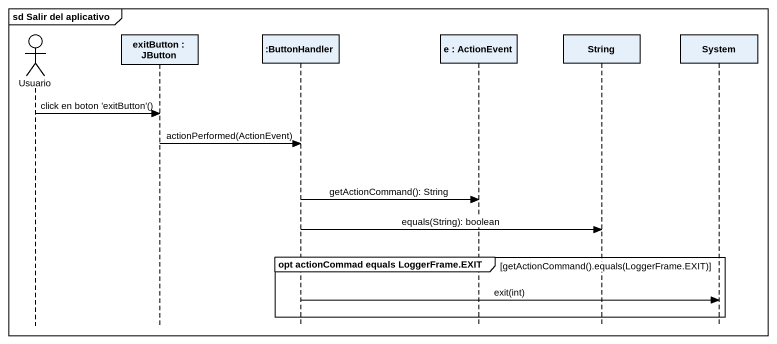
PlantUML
@startuml
mainframe sd Salir del aplicativo
hide footbox
actor Usuario
participant "exitButton : JButton" as exitButton
participant ":ButtonHandler" as ButtonHandler
participant "e : ActionEvent" as e
participant String
participant System

Usuario -> exitButton : click en boton 'exitButton'()
exitButton -> ButtonHandler : actionPerformed(ActionEvent)
ButtonHandler -> e : getActionCommand(): String
ButtonHandler -> String : equals(String): boolean
group opt actionCommad equals LoggerFrame.EXIT [getActionCommand().equals(LoggerFrame.EXIT)]
  ButtonHandler -> System : exit(int)
end
@enduml
